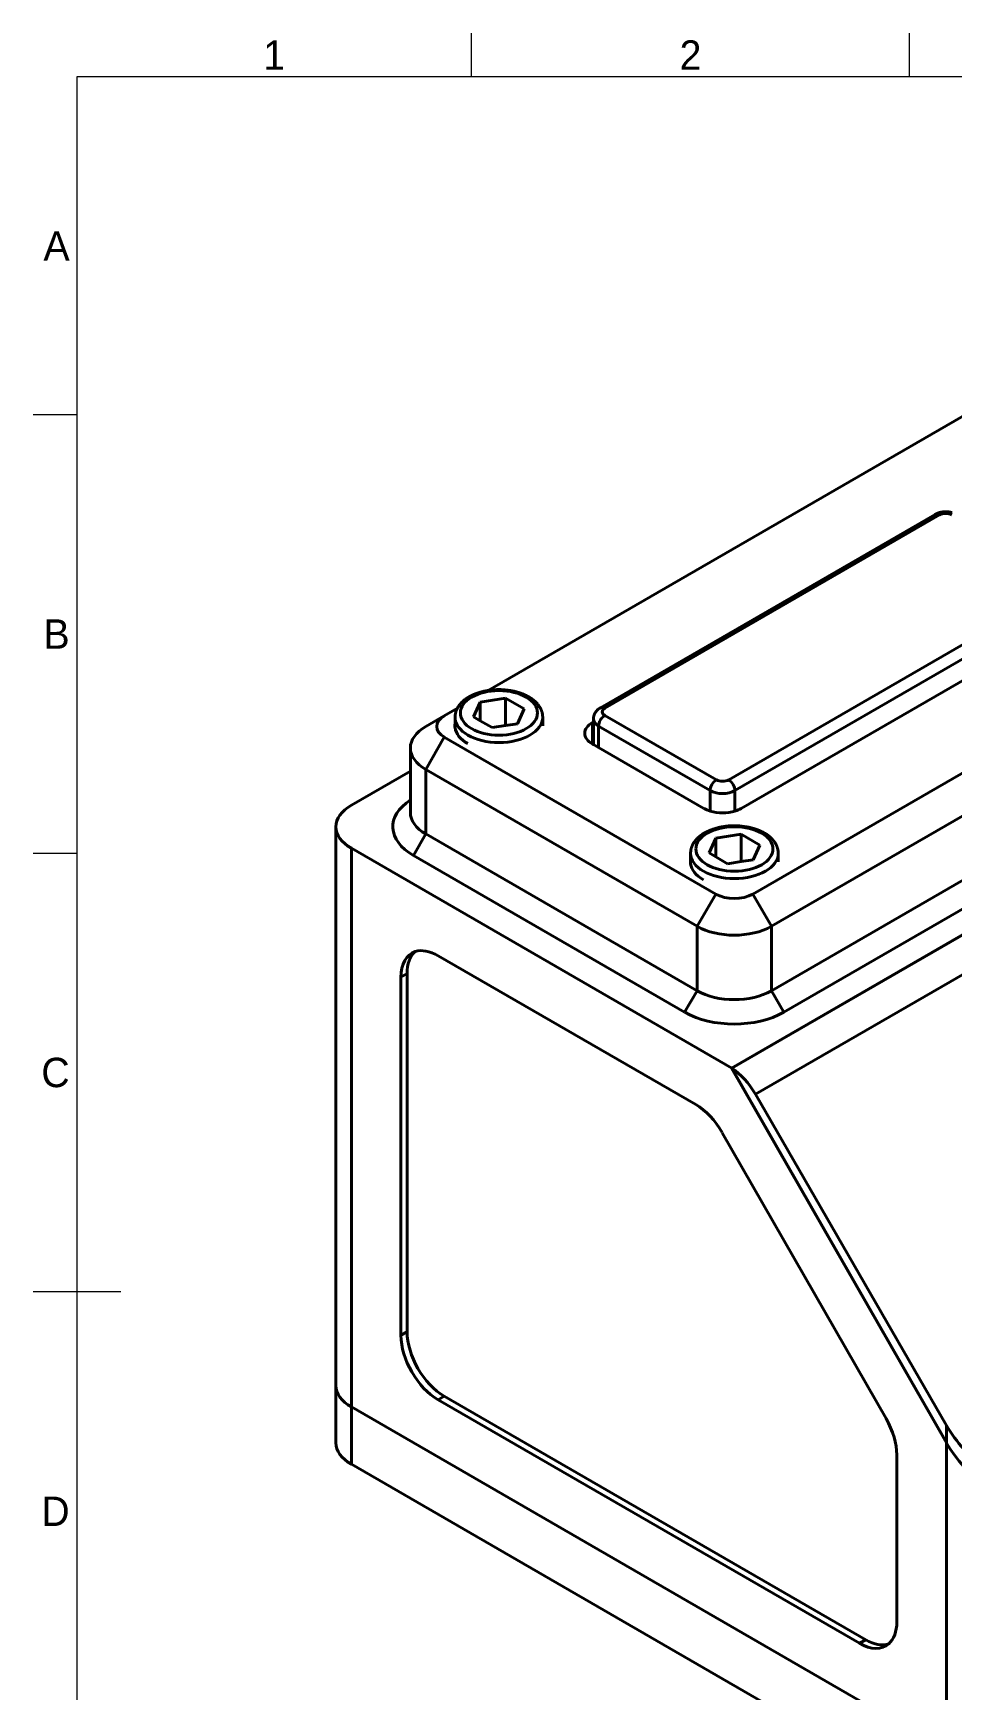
# Model space of a CAD drawing. Header units: millimetres. Extents: x 15 to 415, y 5 to 292.
# Drawn here: x 15 to 119.8, y 103.1 to 292 of the extents above; entities that cross this region are included whole.
import ezdxf

# ---------------------------------------------------------------- set-up
doc = ezdxf.new("R2010")
doc.units = ezdxf.units.MM
doc.layers.add('Border', color=7, linetype='Continuous')
doc.layers.add('Geometries', color=7, linetype='Continuous')
doc.styles.add('Shapr12', font='txt', dxfattribs={"height": 3.3495})

msp = doc.modelspace()

# ---------------------------------------------------------------- linework, layer by layer
at = {"layer": 'Border', "linetype": 'Continuous', "lineweight": 15}
for p, q in [((65, 287), (65, 292)), ((115, 287), (115, 292)), ((410, 287), (20, 287)), ((20, 287), (20, 10)), ((20, 248.5), (15, 248.5)), ((20, 198.5), (15, 198.5)), ((25, 148.5), (15, 148.5))]:
    msp.add_line(p, q, dxfattribs=at)
at = {"layer": 'Geometries', "linetype": 'Continuous', "lineweight": 40}
for p, q in [((170.88, 277.09), (66.91, 217.07)), ((97.11, 193.86), (208.84, 258.36)), ((210.96, 254.69), (99.23, 190.19)), ((210.96, 254.69), (99.23, 190.19)), ((223.39, 248.33), (94.69, 174.03)), ((223.43, 248.31), (94.73, 174.01)), ((99.23, 182.84), (210.96, 247.34)), ((226.09, 245.35), (97.4, 171.05)), ((212.37, 244.89), (100.65, 180.39)), ((117.9, 237.14), (79.72, 215.09)), ((118.4, 237.09), (80.22, 215.04)), ((94.36, 206.88), (132.55, 228.93)), ((133.25, 227.7), (95.07, 205.66)), ((95.78, 203.61), (133.25, 225.25)), ((65.24, 214.06), (66.02, 215.73)), ((66.02, 215.73), (68.91, 216.18)), ((66.02, 213.61), (66.02, 215.73)), ((68.91, 216.18), (71.04, 214.96)), ((68.91, 213.08), (68.91, 216.18)), ((59.79, 212.96), (61.91, 214.18)), ((63.4, 215.04), (61.91, 214.18)), ((63.14, 214.02), (63.14, 213.28)), ((66.02, 213.61), (65.24, 214.06)), ((67.36, 212.84), (66.02, 213.61)), ((71.04, 214.96), (70.26, 213.28)), ((73.14, 214.02), (73.14, 213.04)), ((78.93, 213.48), (78.81, 213.41)), ((78.81, 213.41), (78.81, 210.96)), ((78.93, 213.82), (78.93, 213.48)), ((78.93, 213.48), (78.93, 211.03)), ((80.22, 214.23), (92.95, 206.88)), ((59.79, 208.06), (61.91, 211.73)), ((61.91, 211.73), (92.87, 193.86)), ((63.14, 213.28), (63.14, 212.82)), ((68.91, 213.08), (67.36, 212.84)), ((70.26, 213.28), (68.91, 213.08)), ((92.24, 205.66), (79.51, 213)), ((79.51, 213), (79.51, 210.55)), ((58.04, 210.51), (58.04, 207.86)), ((78.93, 211.03), (78.81, 210.96)), ((78.81, 210.96), (78.93, 211.03)), ((78.81, 210.96), (78.93, 210.89)), ((78.93, 211.03), (78.93, 210.9)), ((78.93, 210.9), (78.93, 210.89)), ((78.93, 210.89), (79.51, 210.55)), ((79.51, 210.55), (91.53, 203.61)), ((51.31, 203.98), (58.04, 207.86)), ((58.04, 207.86), (58.04, 204.58)), ((90.75, 190.19), (59.79, 208.06)), ((59.79, 208.06), (90.75, 190.19)), ((59.79, 208.06), (59.79, 200.71)), ((58.04, 204.58), (58.04, 203.16)), ((92.24, 203.31), (92.24, 205.66)), ((95.07, 205.66), (95.07, 203.31)), ((49.55, 201.53), (49.55, 137.84)), ((58.38, 198.26), (59.79, 200.71)), ((59.79, 200.71), (90.75, 182.84)), ((92.11, 198.55), (92.89, 200.22)), ((92.89, 200.22), (95.78, 200.67)), ((92.89, 198.1), (92.89, 200.22)), ((95.78, 200.67), (97.91, 199.44)), ((95.78, 197.56), (95.78, 200.67)), ((51.31, 199.08), (51.31, 135.39)), ((51.31, 199.08), (94.73, 174.01)), ((90.01, 198.51), (90.01, 197.76)), ((90.02, 198.77), (90.02, 198.75)), ((92.89, 198.1), (92.11, 198.55)), ((97.91, 199.44), (97.13, 197.77)), ((100.01, 197.53), (100.01, 198.51)), ((89.33, 180.39), (58.38, 198.26)), ((90.01, 197.76), (90.01, 197.31)), ((94.23, 197.32), (92.89, 198.1)), ((95.78, 197.56), (94.23, 197.32)), ((97.13, 197.77), (95.78, 197.56)), ((90.75, 190.19), (92.87, 193.86)), ((97.11, 193.86), (99.23, 190.19)), ((90.75, 182.84), (90.75, 190.19)), ((99.23, 190.19), (99.23, 182.84)), ((90.6, 169.86), (61.21, 186.83)), ((57.67, 184.79), (56.96, 184.38)), ((56.96, 143.56), (56.96, 184.38)), ((57.67, 143.96), (57.67, 184.79)), ((89.33, 180.39), (90.75, 182.84)), ((100.65, 180.39), (99.23, 182.84)), ((119.19, 131.31), (94.69, 174.03)), ((94.69, 174.03), (94.69, 174.03)), ((119.19, 131.36), (94.73, 174.01)), ((119.21, 133.27), (97.4, 171.05)), ((112.31, 134.08), (93.62, 166.66)), ((56.96, 143.56), (57.67, 143.96)), ((49.55, 137.84), (49.55, 131.31)), ((61.91, 136.62), (61.21, 136.21)), ((109.29, 108.45), (61.21, 136.21)), ((110, 108.85), (61.91, 136.62)), ((119.19, 96.2), (51.31, 135.39)), ((51.31, 135.39), (51.31, 128.86)), ((119.19, 96.2), (51.31, 135.39)), ((119.21, 131.28), (119.21, 133.27)), ((119.19, 96.2), (119.19, 131.36)), ((119.21, 131.28), (119.19, 131.31)), ((51.31, 128.86), (119.19, 89.67)), ((113.53, 110.9), (113.53, 129.92)), ((109.29, 108.45), (110, 108.85))]:
    msp.add_line(p, q, dxfattribs=at)
at = {"layer": 'Geometries', "linetype": 'Continuous', "lineweight": 40, "flags": 128}
for points in [[(119.84, 237.34), (119.81, 237.35), (119.79, 237.36), (119.76, 237.36), (119.74, 237.37), (119.71, 237.38), (119.68, 237.38), (119.66, 237.39), (119.63, 237.39), (119.6, 237.4), (119.58, 237.4), (119.55, 237.41), (119.52, 237.41), (119.5, 237.42), (119.47, 237.42), (119.44, 237.42), (119.42, 237.43), (119.39, 237.43), (119.36, 237.43), (119.34, 237.43), (119.31, 237.44), (119.28, 237.44), (119.25, 237.44), (119.23, 237.44), (119.2, 237.44), (119.17, 237.44), (119.15, 237.44), (119.12, 237.44), (119.09, 237.44), (119.06, 237.44), (119.04, 237.44), (119.01, 237.44), (118.98, 237.44), (118.96, 237.44), (118.93, 237.44), (118.9, 237.43), (118.88, 237.43), (118.85, 237.43), (118.82, 237.43), (118.79, 237.42), (118.77, 237.42), (118.74, 237.42), (118.71, 237.41), (118.69, 237.41), (118.66, 237.41), (118.63, 237.4), (118.61, 237.4), (118.58, 237.39), (118.55, 237.38), (118.53, 237.38), (118.5, 237.37), (118.48, 237.37), (118.45, 237.36), (118.42, 237.35), (118.4, 237.35), (118.37, 237.34), (118.34, 237.33), (118.32, 237.32), (118.29, 237.31), (118.27, 237.3), (118.24, 237.3), (118.22, 237.29), (118.19, 237.28), (118.17, 237.27), (118.14, 237.26), (118.12, 237.25), (118.09, 237.24), (118.07, 237.22), (118.04, 237.21), (118.02, 237.2), (118, 237.19), (117.97, 237.18), (117.95, 237.17), (117.93, 237.15), (117.9, 237.14)], [(66.91, 217.07), (66.89, 217.06), (66.85, 217.06), (66.81, 217.05), (66.77, 217.04), (66.72, 217.04), (66.68, 217.03), (66.64, 217.02), (66.6, 217.01), (66.56, 217), (66.52, 217), (66.48, 216.99), (66.44, 216.98), (66.4, 216.97), (66.36, 216.96), (66.32, 216.95), (66.28, 216.94), (66.24, 216.93), (66.2, 216.92), (66.16, 216.91), (66.12, 216.9), (66.09, 216.89), (66.05, 216.88), (66.01, 216.87), (65.97, 216.86), (65.93, 216.85), (65.89, 216.84), (65.85, 216.82), (65.82, 216.81), (65.78, 216.8), (65.74, 216.79), (65.7, 216.77), (65.67, 216.76), (65.63, 216.75), (65.59, 216.73), (65.55, 216.72), (65.52, 216.71), (65.48, 216.69), (65.44, 216.68), (65.41, 216.66), (65.37, 216.65), (65.34, 216.64), (65.3, 216.62), (65.27, 216.61), (65.23, 216.59), (65.2, 216.57), (65.16, 216.56), (65.13, 216.54), (65.09, 216.53), (65.06, 216.51), (65.02, 216.49), (64.99, 216.48), (64.96, 216.46), (64.92, 216.44), (64.89, 216.43), (64.86, 216.41), (64.83, 216.39), (64.79, 216.37), (64.76, 216.36), (64.73, 216.34), (64.7, 216.32), (64.67, 216.3), (64.63, 216.28), (64.6, 216.26), (64.57, 216.24), (64.54, 216.22), (64.51, 216.2), (64.48, 216.18), (64.45, 216.17), (64.42, 216.14), (64.39, 216.12), (64.37, 216.1), (64.34, 216.08), (64.31, 216.06), (64.28, 216.04), (64.25, 216.02), (64.23, 216), (64.2, 215.98), (64.17, 215.96), (64.15, 215.94), (64.12, 215.91), (64.09, 215.89), (64.07, 215.87), (64.04, 215.85), (64.02, 215.82), (63.99, 215.8), (63.97, 215.78), (63.94, 215.76), (63.92, 215.73), (63.9, 215.71), (63.87, 215.69), (63.85, 215.66), (63.83, 215.64), (63.81, 215.62), (63.79, 215.59), (63.76, 215.57), (63.74, 215.54), (63.72, 215.52), (63.7, 215.49), (63.68, 215.47), (63.66, 215.45), (63.64, 215.42), (63.62, 215.4), (63.61, 215.37), (63.59, 215.35), (63.57, 215.32), (63.55, 215.29), (63.53, 215.27), (63.52, 215.24), (63.5, 215.22), (63.49, 215.19), (63.47, 215.17), (63.45, 215.14), (63.44, 215.12), (63.42, 215.09), (63.41, 215.06), (63.4, 215.04)], [(70.62, 216.76), (70.59, 216.77), (70.56, 216.78), (70.52, 216.79), (70.48, 216.8), (70.44, 216.82), (70.4, 216.83), (70.37, 216.84), (70.33, 216.85), (70.29, 216.86), (70.25, 216.87), (70.21, 216.89), (70.17, 216.9), (70.13, 216.91), (70.09, 216.92), (70.05, 216.93), (70.02, 216.94), (69.98, 216.95), (69.94, 216.96), (69.9, 216.97), (69.86, 216.97), (69.82, 216.98), (69.78, 216.99), (69.74, 217), (69.69, 217.01), (69.65, 217.02), (69.61, 217.02), (69.57, 217.03), (69.53, 217.04), (69.49, 217.05), (69.45, 217.05), (69.41, 217.06), (69.37, 217.07), (69.33, 217.07), (69.29, 217.08), (69.24, 217.08), (69.2, 217.09), (69.16, 217.1), (69.12, 217.1), (69.08, 217.11), (69.04, 217.11), (68.99, 217.12), (68.95, 217.12), (68.91, 217.12), (68.87, 217.13), (68.83, 217.13), (68.78, 217.13), (68.74, 217.14), (68.7, 217.14), (68.66, 217.14), (68.62, 217.15), (68.57, 217.15), (68.53, 217.15), (68.49, 217.15), (68.45, 217.15), (68.4, 217.16), (68.36, 217.16), (68.32, 217.16), (68.28, 217.16), (68.23, 217.16), (68.19, 217.16), (68.15, 217.16), (68.11, 217.16), (68.06, 217.16), (68.02, 217.16), (67.98, 217.16), (67.94, 217.16), (67.89, 217.16), (67.85, 217.16), (67.81, 217.15), (67.77, 217.15), (67.73, 217.15), (67.68, 217.15), (67.64, 217.15), (67.6, 217.14), (67.56, 217.14), (67.51, 217.14), (67.47, 217.13), (67.43, 217.13), (67.39, 217.13), (67.35, 217.12), (67.3, 217.12), (67.26, 217.11), (67.22, 217.11), (67.18, 217.1), (67.14, 217.1), (67.1, 217.09), (67.05, 217.09), (67.01, 217.08), (66.97, 217.08), (66.93, 217.07), (66.91, 217.07)], [(71.55, 216.34), (71.53, 216.35), (71.5, 216.36), (71.47, 216.38), (71.43, 216.4), (71.4, 216.42), (71.37, 216.43), (71.34, 216.45), (71.3, 216.47), (71.27, 216.49), (71.24, 216.5), (71.2, 216.52), (71.17, 216.53), (71.13, 216.55), (71.1, 216.57), (71.06, 216.58), (71.03, 216.6), (70.99, 216.61), (70.96, 216.63), (70.92, 216.64), (70.89, 216.66), (70.85, 216.67), (70.81, 216.69), (70.78, 216.7), (70.74, 216.71), (70.7, 216.73), (70.67, 216.74), (70.63, 216.75), (70.62, 216.76)], [(72.08, 215.97), (72.08, 215.98), (72.05, 216), (72.02, 216.02), (71.99, 216.04), (71.97, 216.06), (71.94, 216.08), (71.91, 216.1), (71.88, 216.12), (71.85, 216.14), (71.82, 216.16), (71.79, 216.18), (71.76, 216.2), (71.73, 216.22), (71.7, 216.24), (71.67, 216.26), (71.64, 216.28), (71.61, 216.3), (71.58, 216.32), (71.55, 216.34)], [(73.13, 214.24), (73.12, 214.27), (73.12, 214.29), (73.12, 214.32), (73.11, 214.35), (73.11, 214.37), (73.1, 214.4), (73.1, 214.43), (73.09, 214.46), (73.08, 214.48), (73.08, 214.51), (73.07, 214.54), (73.06, 214.56), (73.06, 214.59), (73.05, 214.62), (73.04, 214.64), (73.03, 214.67), (73.02, 214.7), (73.02, 214.72), (73.01, 214.75), (73, 214.78), (72.99, 214.8), (72.97, 214.83), (72.96, 214.86), (72.95, 214.88), (72.94, 214.91), (72.93, 214.94), (72.92, 214.96), (72.9, 214.99), (72.89, 215.02), (72.88, 215.04), (72.86, 215.07), (72.85, 215.09), (72.83, 215.12), (72.82, 215.14), (72.8, 215.17), (72.79, 215.2), (72.77, 215.22), (72.75, 215.25), (72.74, 215.27), (72.72, 215.3), (72.7, 215.32), (72.69, 215.35), (72.67, 215.37), (72.65, 215.4), (72.63, 215.42), (72.61, 215.45), (72.59, 215.47), (72.57, 215.5), (72.55, 215.52), (72.53, 215.54), (72.51, 215.57), (72.49, 215.59), (72.47, 215.62), (72.44, 215.64), (72.42, 215.66), (72.4, 215.69), (72.38, 215.71), (72.35, 215.73), (72.33, 215.76), (72.31, 215.78), (72.28, 215.8), (72.26, 215.82), (72.23, 215.85), (72.21, 215.87), (72.18, 215.89), (72.15, 215.91), (72.13, 215.94), (72.1, 215.96), (72.08, 215.97)], [(63.4, 215.04), (63.4, 215.04), (63.38, 215.01), (63.37, 214.98), (63.36, 214.96), (63.34, 214.93), (63.33, 214.91), (63.32, 214.88), (63.31, 214.85), (63.3, 214.83), (63.29, 214.8), (63.28, 214.77), (63.27, 214.75), (63.26, 214.72), (63.25, 214.69), (63.24, 214.67), (63.23, 214.64), (63.22, 214.61), (63.22, 214.58), (63.21, 214.56), (63.2, 214.53), (63.19, 214.5), (63.19, 214.48), (63.18, 214.45), (63.18, 214.42), (63.17, 214.39), (63.17, 214.37), (63.16, 214.34), (63.16, 214.31), (63.15, 214.29), (63.15, 214.26), (63.15, 214.23), (63.15, 214.2), (63.14, 214.18), (63.14, 214.15), (63.14, 214.12), (63.14, 214.09), (63.14, 214.07), (63.14, 214.04), (63.14, 214.02)], [(73.14, 214.02), (73.14, 214.02), (73.14, 214.05), (73.14, 214.07), (73.14, 214.1), (73.13, 214.13), (73.13, 214.16), (73.13, 214.18), (73.13, 214.21), (73.13, 214.24), (73.13, 214.24)], [(79.72, 215.09), (79.71, 215.09), (79.68, 215.07), (79.66, 215.06), (79.64, 215.04), (79.62, 215.03), (79.6, 215.02), (79.58, 215), (79.56, 214.99), (79.53, 214.97), (79.51, 214.96), (79.49, 214.94), (79.48, 214.92), (79.46, 214.91), (79.44, 214.89), (79.42, 214.88), (79.4, 214.86), (79.38, 214.84), (79.36, 214.83), (79.35, 214.81), (79.33, 214.79), (79.31, 214.77), (79.3, 214.76), (79.28, 214.74), (79.27, 214.72), (79.25, 214.7), (79.24, 214.68), (79.22, 214.66), (79.21, 214.65), (79.19, 214.63), (79.18, 214.61), (79.17, 214.59), (79.15, 214.57), (79.14, 214.55), (79.13, 214.53), (79.12, 214.51), (79.11, 214.49), (79.1, 214.47), (79.08, 214.45), (79.07, 214.43), (79.06, 214.41), (79.05, 214.39), (79.04, 214.37), (79.04, 214.35), (79.03, 214.33), (79.02, 214.31), (79.01, 214.28), (79, 214.26), (79, 214.24), (78.99, 214.22), (78.98, 214.2), (78.98, 214.18), (78.97, 214.16), (78.97, 214.14), (78.96, 214.11), (78.96, 214.09), (78.95, 214.07), (78.95, 214.05), (78.94, 214.03), (78.94, 214.01), (78.94, 213.98), (78.94, 213.96), (78.93, 213.94), (78.93, 213.92), (78.93, 213.9), (78.93, 213.87), (78.93, 213.85), (78.93, 213.83), (78.93, 213.82)], [(91.9, 200.98), (91.89, 200.98), (91.86, 200.96), (91.83, 200.95), (91.79, 200.93), (91.76, 200.91), (91.73, 200.9), (91.7, 200.88), (91.66, 200.86), (91.63, 200.84), (91.6, 200.82), (91.57, 200.81), (91.54, 200.79), (91.5, 200.77), (91.47, 200.75), (91.44, 200.73), (91.41, 200.71), (91.38, 200.69), (91.35, 200.67), (91.32, 200.65), (91.29, 200.63), (91.26, 200.61), (91.24, 200.59), (91.21, 200.57), (91.18, 200.55), (91.15, 200.53), (91.12, 200.51), (91.1, 200.49), (91.07, 200.47), (91.04, 200.44), (91.02, 200.42), (90.99, 200.4), (90.96, 200.38), (90.94, 200.36), (90.91, 200.33), (90.89, 200.31), (90.86, 200.29), (90.84, 200.27), (90.81, 200.24), (90.79, 200.22), (90.77, 200.2), (90.74, 200.17), (90.72, 200.15), (90.7, 200.13), (90.68, 200.1), (90.66, 200.08)], [(93.16, 201.43), (93.15, 201.43), (93.11, 201.42), (93.07, 201.41), (93.03, 201.4), (92.99, 201.39), (92.96, 201.38), (92.92, 201.37), (92.88, 201.36), (92.84, 201.34), (92.8, 201.33), (92.76, 201.32), (92.72, 201.31), (92.69, 201.3), (92.65, 201.29), (92.61, 201.27), (92.57, 201.26), (92.54, 201.25), (92.5, 201.23), (92.46, 201.22), (92.42, 201.21), (92.39, 201.19), (92.35, 201.18), (92.31, 201.17), (92.28, 201.15), (92.24, 201.14), (92.21, 201.12), (92.17, 201.11), (92.14, 201.09), (92.1, 201.08), (92.07, 201.06), (92.03, 201.05), (92, 201.03), (91.96, 201.01), (91.93, 201), (91.9, 200.98)], [(95.31, 201.64), (95.27, 201.64), (95.23, 201.64), (95.19, 201.64), (95.15, 201.65), (95.1, 201.65), (95.06, 201.65), (95.02, 201.65), (94.98, 201.65), (94.93, 201.65), (94.89, 201.65), (94.85, 201.65), (94.81, 201.64), (94.76, 201.64), (94.72, 201.64), (94.68, 201.64), (94.64, 201.64), (94.6, 201.64), (94.55, 201.63), (94.51, 201.63), (94.47, 201.63), (94.43, 201.63), (94.38, 201.62), (94.34, 201.62), (94.3, 201.62), (94.26, 201.61), (94.22, 201.61), (94.17, 201.6), (94.13, 201.6), (94.09, 201.6), (94.05, 201.59), (94.01, 201.59), (93.97, 201.58), (93.92, 201.57), (93.88, 201.57), (93.84, 201.56), (93.8, 201.56), (93.76, 201.55), (93.72, 201.54), (93.68, 201.54), (93.64, 201.53), (93.59, 201.52), (93.55, 201.52), (93.51, 201.51), (93.47, 201.5), (93.43, 201.49), (93.39, 201.48), (93.35, 201.47), (93.31, 201.47), (93.27, 201.46), (93.23, 201.45), (93.19, 201.44), (93.16, 201.43)], [(98.07, 201.01), (98.04, 201.02), (98, 201.04), (97.97, 201.05), (97.93, 201.07), (97.9, 201.08), (97.86, 201.1), (97.83, 201.11), (97.79, 201.13), (97.76, 201.14), (97.72, 201.16), (97.68, 201.17), (97.65, 201.19), (97.61, 201.2), (97.57, 201.21), (97.54, 201.23), (97.5, 201.24), (97.46, 201.25), (97.43, 201.27), (97.39, 201.28), (97.35, 201.29), (97.31, 201.3), (97.27, 201.32), (97.24, 201.33), (97.2, 201.34), (97.16, 201.35), (97.12, 201.36), (97.08, 201.37), (97.04, 201.38), (97, 201.39), (96.96, 201.4), (96.92, 201.41), (96.89, 201.42), (96.85, 201.43), (96.81, 201.44), (96.77, 201.45), (96.73, 201.46), (96.69, 201.47), (96.65, 201.48), (96.61, 201.49), (96.56, 201.5), (96.52, 201.5), (96.48, 201.51), (96.44, 201.52), (96.4, 201.53)], [(98.21, 200.94), (98.21, 200.94), (98.17, 200.95), (98.14, 200.97), (98.11, 200.99), (98.07, 201), (98.07, 201.01)], [(98.42, 200.82), (98.4, 200.83), (98.37, 200.85), (98.34, 200.87), (98.3, 200.89), (98.27, 200.9), (98.24, 200.92), (98.21, 200.94)], [(99.33, 200.11), (99.31, 200.13), (99.29, 200.15), (99.27, 200.17), (99.25, 200.2), (99.22, 200.22), (99.2, 200.24), (99.18, 200.27), (99.15, 200.29), (99.13, 200.31), (99.1, 200.33), (99.08, 200.36), (99.05, 200.38), (99.03, 200.4), (99, 200.42), (98.97, 200.44), (98.95, 200.46), (98.92, 200.49), (98.89, 200.51), (98.86, 200.53), (98.84, 200.55), (98.81, 200.57), (98.78, 200.59), (98.75, 200.61), (98.72, 200.63), (98.69, 200.65), (98.66, 200.67), (98.63, 200.69), (98.6, 200.71), (98.57, 200.73), (98.54, 200.75), (98.51, 200.77), (98.48, 200.79), (98.45, 200.8), (98.42, 200.82)], [(90.02, 198.75), (90.02, 198.75), (90.02, 198.72), (90.02, 198.69), (90.01, 198.66), (90.01, 198.64), (90.01, 198.61), (90.01, 198.58), (90.01, 198.55), (90.01, 198.53), (90.01, 198.51)], [(90.51, 199.9), (90.49, 199.88), (90.48, 199.86), (90.46, 199.83), (90.44, 199.81), (90.42, 199.78), (90.4, 199.76), (90.39, 199.73), (90.37, 199.71), (90.36, 199.68), (90.34, 199.65), (90.32, 199.63), (90.31, 199.6), (90.29, 199.58), (90.28, 199.55), (90.27, 199.52), (90.25, 199.5), (90.24, 199.47), (90.23, 199.45), (90.21, 199.42), (90.2, 199.39), (90.19, 199.37), (90.18, 199.34), (90.17, 199.31), (90.16, 199.29), (90.15, 199.26), (90.14, 199.23), (90.13, 199.21), (90.12, 199.18), (90.11, 199.15), (90.1, 199.13), (90.09, 199.1), (90.09, 199.07), (90.08, 199.04), (90.07, 199.02), (90.06, 198.99), (90.06, 198.96), (90.05, 198.94), (90.05, 198.91), (90.04, 198.88), (90.04, 198.85), (90.03, 198.83), (90.03, 198.8), (90.02, 198.77), (90.02, 198.77)], [(90.63, 200.05), (90.61, 200.03), (90.59, 200.01), (90.57, 199.98), (90.55, 199.96), (90.53, 199.93), (90.51, 199.91), (90.51, 199.9)], [(90.66, 200.08), (90.66, 200.08), (90.63, 200.05), (90.63, 200.05)], [(99.42, 200), (99.42, 200.01), (99.4, 200.03), (99.38, 200.05), (99.36, 200.08), (99.34, 200.1), (99.33, 200.11)], [(99.56, 199.83), (99.56, 199.83), (99.54, 199.86), (99.52, 199.88), (99.5, 199.91), (99.48, 199.93), (99.46, 199.96), (99.44, 199.98), (99.42, 200)], [(100, 198.73), (99.99, 198.75), (99.99, 198.78), (99.99, 198.81), (99.98, 198.83), (99.98, 198.86), (99.97, 198.89), (99.97, 198.92), (99.96, 198.94), (99.96, 198.97), (99.95, 199), (99.94, 199.02), (99.93, 199.05), (99.93, 199.08), (99.92, 199.1), (99.91, 199.13), (99.9, 199.16), (99.89, 199.18), (99.89, 199.21), (99.88, 199.24), (99.87, 199.26), (99.86, 199.29), (99.84, 199.32), (99.83, 199.34), (99.82, 199.37), (99.81, 199.4), (99.8, 199.42), (99.79, 199.45), (99.77, 199.48), (99.76, 199.5), (99.75, 199.53), (99.73, 199.55), (99.72, 199.58), (99.7, 199.61), (99.69, 199.63), (99.67, 199.66), (99.66, 199.68), (99.64, 199.71), (99.62, 199.73), (99.61, 199.76), (99.59, 199.78), (99.57, 199.81), (99.56, 199.83)], [(100.01, 198.51), (100.01, 198.51), (100.01, 198.53), (100.01, 198.56), (100.01, 198.59), (100, 198.62), (100, 198.64), (100, 198.67), (100, 198.7), (100, 198.73), (100, 198.73)]]:
    msp.add_lwpolyline(points, dxfattribs=at)
at = {"layer": 'Geometries', "linetype": 'Continuous', "lineweight": 40}
msp.add_arc((95.02, 193.69), 7.96, 80.0129, 87.9442, dxfattribs=at)
for centre, major_axis, ratio, start_param, end_param in [((118.4, 236.27), (-0.5, 0.866), 0.57735, 5.497787, 6.283185), ((119.11, 236.68), (-1, 0), 0.57735, 3.926991, 5.497787), ((64.04, 212.96), (-3, 0), 0.57735, 5.497787, 7.068583), ((68.14, 214.02), (5, 0), 0.57735, 3.141591, 6.283179), ((80.93, 212.19), (3, 0), 0.57735, 2.356194, 3.926991), ((80.93, 213.82), (2, 0), 0.57735, 3.141592, 3.926991), ((80.22, 213.41), (-0.5, -0.866), 0.57735, 3.926991, 5.497787), ((80.22, 214.23), (-0.5, 0.866), 0.57735, 5.497787, 6.283185), ((80.93, 214.64), (-1, 0), 0.57735, 5.497787, 7.068583), ((64.04, 210.51), (6, 0), 0.57735, 2.356194, 3.141593), ((64.04, 210.51), (-6, 0), 0.57735, 5.497787, 6.283185), ((68.12, 213.05), (-5, 0), 0.57735, 6.20388, 6.362491), ((68.12, 213.05), (-5, 0), 0.57735, 0.079305, 0.787621), ((64.04, 210.51), (6, 0), 0.57735, 3.141593, 3.926991), ((64.04, 210.51), (-6, 0), 0.57735, 0, 0.785398), ((78.81, 211.78), (-0.5, 0.866), 0.57735, 2.356194, 2.52862), ((92.95, 206.06), (0.5, 0.866), 0.57735, 0.785398, 2.356194), ((93.66, 207.29), (-1, 0), 0.57735, 0.785398, 2.356194), ((94.36, 206.06), (-0.5, 0.866), 0.57735, 3.926991, 5.497787), ((55.55, 201.53), (-6, 0), 0.57735, 5.497787, 6.283185), ((64.04, 201.53), (8, 0), 0.57735, 2.418858, 3.926991), ((93.66, 206.47), (2, 0), 0.57735, 3.926991, 5.497787), ((64.04, 203.16), (-6, 0), 0.57735, 0, 0.785398), ((93.66, 204.84), (3, 0), 0.57735, 3.926991, 4.221506), ((93.66, 204.84), (3, 0), 0.57735, 4.221506, 5.203272), ((93.66, 204.84), (3, 0), 0.57735, 5.203272, 5.497787), ((55.55, 201.53), (-6, 0), 0.57735, 0, 0.785398), ((95.01, 198.51), (5, 0), 0.57735, 3.141591, 6.283179), ((94.99, 197.54), (-5, 0), 0.57735, 6.20388, 6.362491), ((94.99, 197.54), (-5, 0), 0.57735, 0.079305, 0.787621), ((94.99, 195.09), (-3, 0), 0.57735, 0.785398, 2.356194), ((94.99, 192.64), (6, 0), 0.57735, 3.926991, 5.497787), ((94.99, 192.64), (-6, 0), 0.57735, 0.785398, 2.356194), ((61.21, 181.93), (-3, 5.2), 0.57735, 6.16506, 7.068583), ((61.91, 182.34), (3, -5.2), 0.57735, 3.259718, 3.926991), ((61.21, 181.93), (-3, 5.2), 0.57735, 5.497787, 6.16506), ((94.99, 185.29), (-6, 0), 0.57735, 0.785398, 2.356194), ((94.99, 183.66), (8, 0), 0.57735, 3.926991, 5.497787), ((94.4, 169.31), (3, -5.2), 0.57735, 1.570796, 2.286391), ((90.6, 164.96), (-3, 5.2), 0.57735, 4.707312, 5.497787), ((61.21, 141.11), (-3, 5.2), 0.57735, 0.785398, 2.356194), ((61.91, 141.51), (3, -5.2), 0.57735, 3.926991, 5.497787), ((55.55, 137.84), (-6, 0), 0.57735, 0, 0.785398), ((55.55, 137.84), (6, 0), 0.57735, 3.141593, 3.926991), ((109.29, 132.37), (-3, 5.2), 0.57735, 3.926991, 4.707312), ((123.45, 135.72), (-4.24, 7.35), 0.57735, 1.570796, 3.141593), ((55.55, 131.31), (6, 0), 0.57735, 3.141593, 3.926991), ((123.45, 133.73), (-4.23, 7.4), 0.574397, 1.573321, 3.140175), ((109.29, 113.35), (-3, 5.2), 0.57735, 3.259718, 3.926991), ((109.29, 113.35), (-3, 5.2), 0.57735, 2.356194, 3.259718), ((110, 113.75), (3, -5.2), 0.57735, 5.497787, 6.16506)]:
    msp.add_ellipse(centre, major_axis=major_axis, ratio=ratio, start_param=start_param, end_param=end_param, dxfattribs=at)
for centre in [(68.14, 214.51), (95.01, 199)]:
    msp.add_ellipse(centre, major_axis=(-4.4, 0), ratio=0.57735, dxfattribs=at)

# ---------------------------------------------------------------- texts
at = {"layer": 'Border', "linetype": 'Continuous', "lineweight": 15, "char_height": 3.35, "width": 3.3495, "style": 'Shapr12'}
for s, insert, attachment_point in [('1', (42.5, 287.83), 8), ('2', (90, 287.83), 8), ('A', (19.17, 267.75), 6), ('B', (19.17, 223.5), 6), ('C', (19.17, 173.5), 6), ('D', (19.17, 123.5), 6)]:
    msp.add_mtext(s, dxfattribs=dict(at, insert=insert, attachment_point=attachment_point))

doc.saveas('drawing.dxf')
